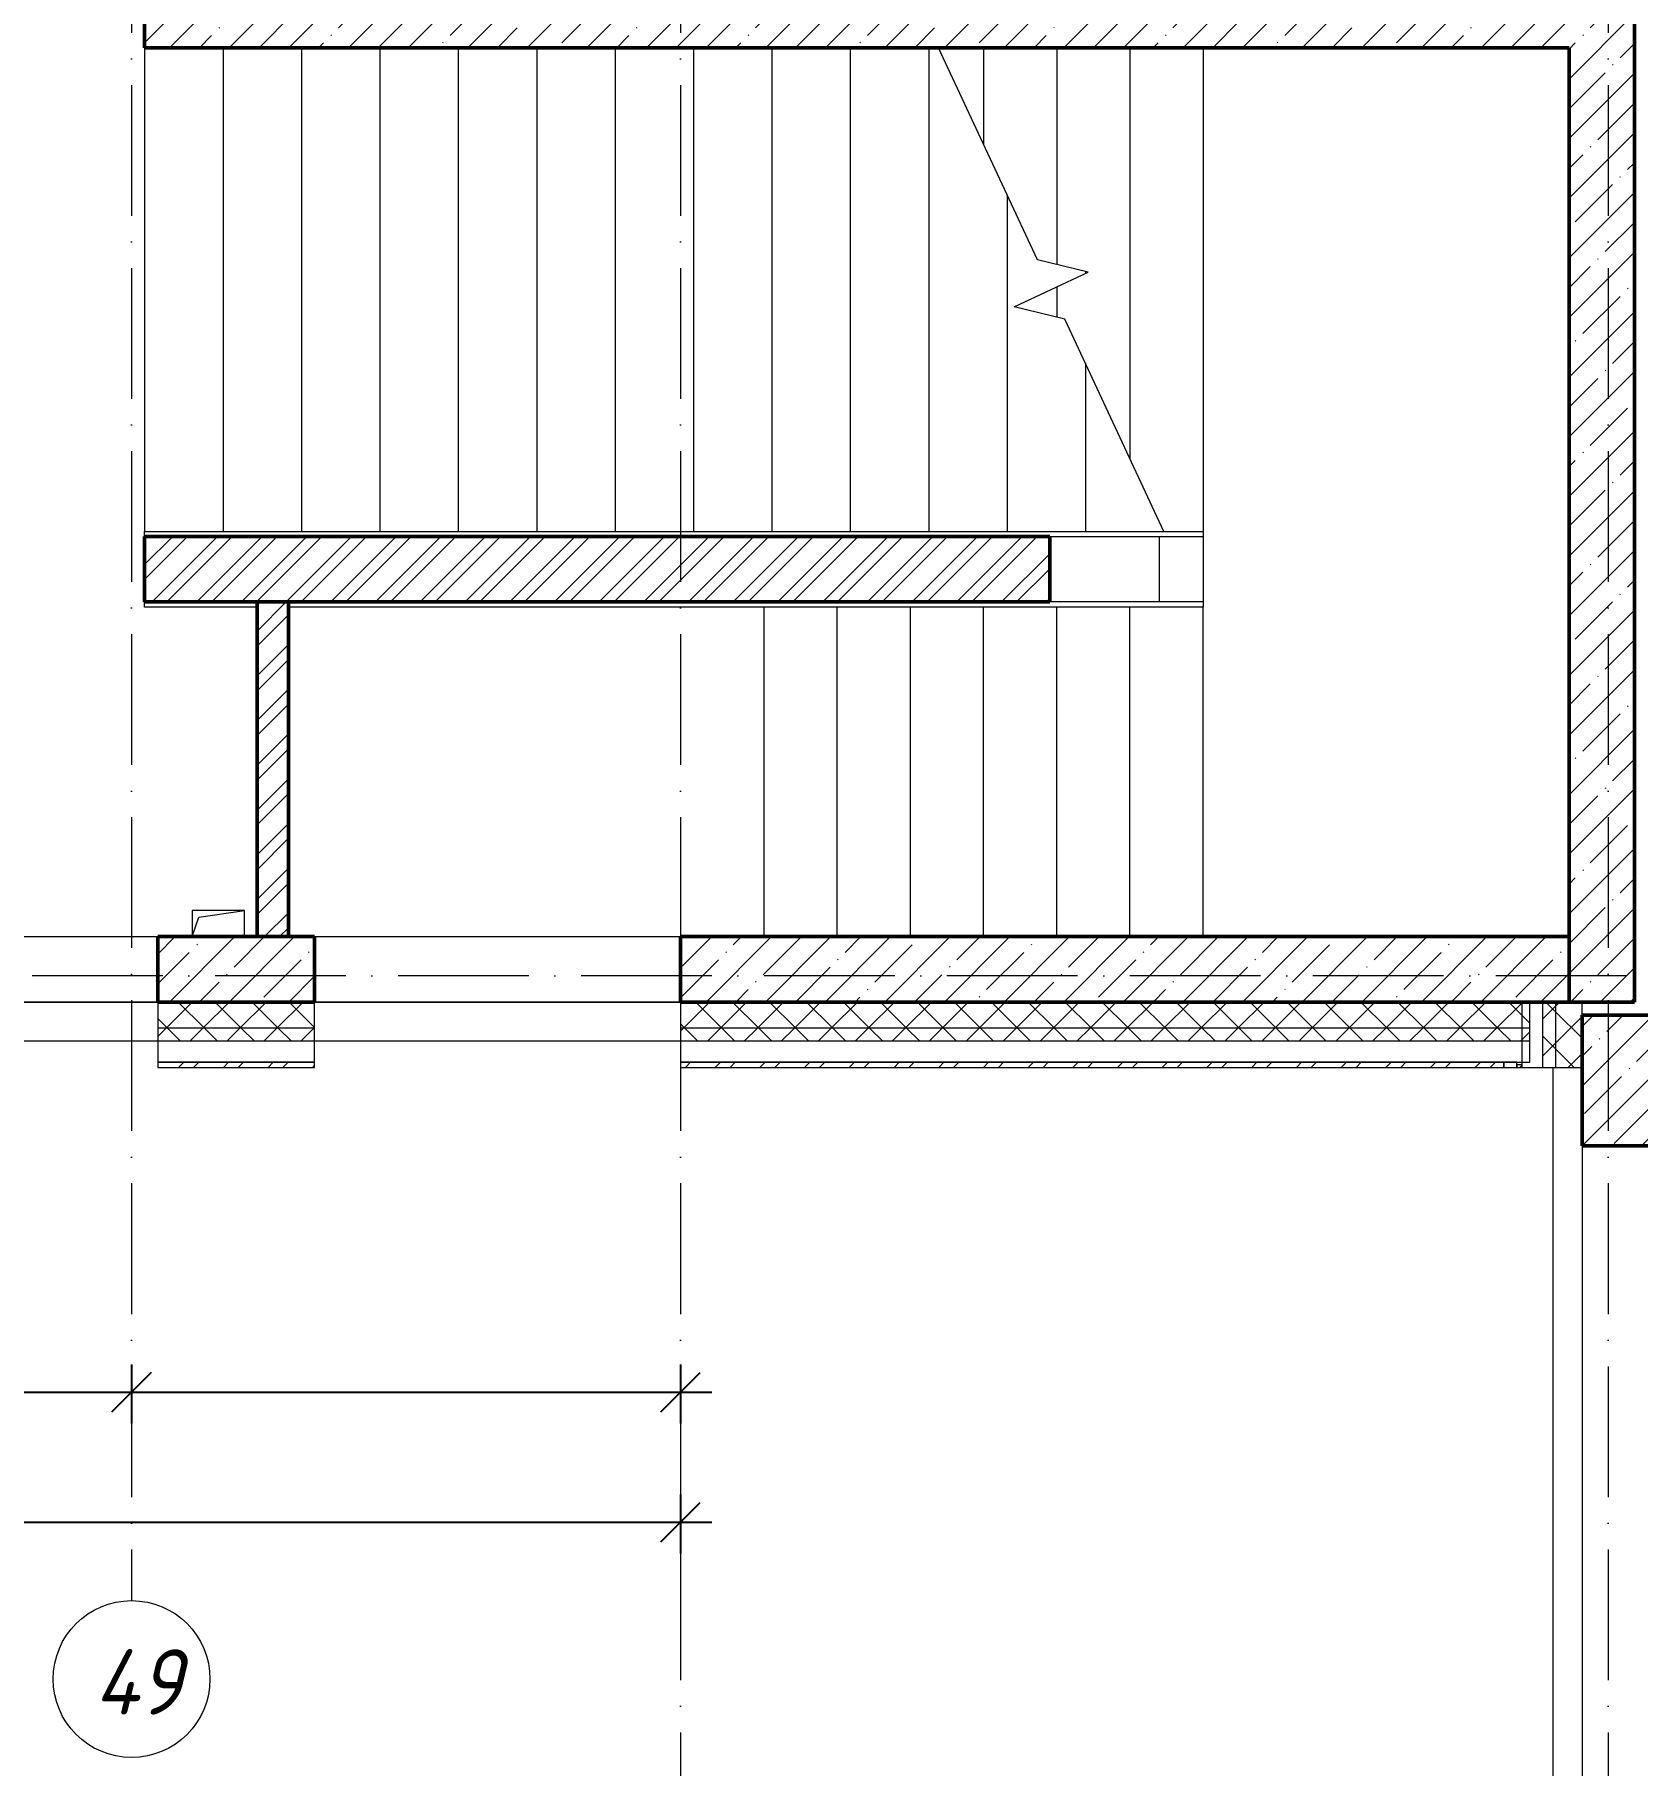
# Model space of a CAD drawing. Header units: millimetres. Extents: x -356862 to 418287, y 0 to 839748.
# Drawn here: x -107936 to -101803, y 511277 to 517897 of the extents above; entities that cross this region are included whole.
import ezdxf

# ---------------------------------------------------------------- set-up
doc = ezdxf.new("R2010")
doc.units = ezdxf.units.MM
doc.linetypes.add('50_200_ШТРИХ_1Т_ш5_п1_п1_', pattern=[700, 500, -100, 0, -100])
for name, color, linetype, lineweight in [('A-____-____-DIMS', 7, 'Continuous', 9), ('A-FLOR-____-OTLN', 7, 'Continuous', 9), ('A-GENM-____-OTLN', 7, 'Continuous', 9), ('A-WALL-____-MCUT', 7, 'Continuous', 13), ('A-WALL-____-MCUT-1', 7, 'Continuous', 9), ('A-WALL-____-MCUT-2', 7, 'Continuous', 50), ('A-WALL-____-OTLN', 7, 'Continuous', 9), ('A-WALL-____-PATT-1', 7, 'Continuous', 9), ('A-WALL-FNSH-MCUT-1', 7, 'Continuous', 9), ('S-COLS-____-MCUT', 7, 'Continuous', 50), ('S-COLS-____-OTLN', 7, 'Continuous', 9), ('S-GRID-____-IDEN', 7, 'Continuous', 9), ('S-GRID-____-OTLN-1', 7, '50_200_ШТРИХ_1Т_ш5_п1_п1_', 9), ('S-STRS-____-MBND', 7, 'Continuous', 9), ('S-STRS-____-OTLN-1', 7, 'Continuous', 9)]:
    doc.layers.add(name, color=color, linetype=linetype, lineweight=lineweight)
doc.styles.add('ISOCPEUR_I', font='isocpeui.ttf', dxfattribs={"width": 0.9, "height": 2.5})
doc.styles.add('ISOCPEUR_I_9', font='isocpeui.ttf', dxfattribs={"width": 0.9, "height": 250})
doc.dimstyles.new('ISO-2_5_0_9К_БОЛЬШОЙ_ОСИ', dxfattribs={"dimscale": 304.8, "dimtxt": 248.995294, "dimasz": 0.492126, "dimexe": 0.393701, "dimexo": 0, "dimgap": 0, "dimtad": 1, "dimdec": 0, "dimzin": 0, "dimdsep": 46, "dimtxsty": 'ISOCPEUR_I', "dimblk1": 'OBLIQUE', "dimblk2": 'OBLIQUE', "dimsah": 1, "dimcen": 0.09, "dimdle": 0.393701, "dimazin": 0, "dimtfac": 1, "dimtdec": 4, "dimtix": 1, "dimtmove": 0, "dimatfit": 3, "dimfxl": 1, "dimtvp": 1, "dimtolj": 1, "dimtzin": 0, "dimarcsym": 2})
pattern_1 = [(45, (-176515.07, 459015.94), (-85.53659, 85.53659), []), (45, (-176458.04, 459015.94), (-85.53659, 85.53659), [])]
pattern_2 = [(45, (-176515.07, 459015.94), (-70.71068, 70.71068), []), (135, (-176515.07, 459015.94), (-70.71068, -70.71068), [])]
pattern_3 = [(45, (-176515.07, 459015.94), (-114.04925, 114.04925), []), (45, (-176401.02, 459015.94), (-114.04925, 114.04925), [201.612, -40.322, 3.353, -36.97])]

# ---------------------------------------------------------------- blocks, each defined once
blk = doc.blocks.new('BSC_Колонна _Прямоугольная - 500х500-V134-АР1_План отверстий 1 этажа в осях 1-64_Ю-ЯЯ')
at = {"layer": 'S-COLS-____-OTLN'}
h = blk.add_hatch(dxfattribs=at)
h.set_pattern_fill('FP_145', color=256, style=0, pattern_type=2)
h.set_pattern_definition([(45, (-74750, -54881.04), (-114.04925, 114.04925), []), (45, (-74635.95, -54881.04), (-114.04925, 114.04925), [201.613, -40.323, 3.353, -36.97])])
h.paths.add_polyline_path([(-250, -250), (250, -250), (250, 250), (-250, 250), (-250, -78.9)], flags=0)
at = {"layer": 'S-COLS-____-MCUT'}
for p, q in [((250, 250), (-250, 250)), ((-250, 250), (-250, -250)), ((250, -250), (250, 250)), ((-250, -250), (250, -250))]:
    blk.add_line(p, q, dxfattribs=at)
blk = doc.blocks.new('AR_Отверстие прямоугольное _в плите_ - AR_Отверстие прямоугольное _в плите_-V227-АР1_План отверстий 1 этажа в осях 1-64_Ю-ЯЯ')
at = {"layer": 'A-GENM-____-OTLN'}
for p, q in [((100, 50), (-100, 50)), ((-100, 50), (-100, -50)), ((-100, -50), (-75, 25)), ((-75, 25), (100, 50)), ((100, -50), (100, 50))]:
    blk.add_line(p, q, dxfattribs=at)
blk = doc.blocks.new('Стены 12 - Стены 4-31630503-АР1_План отверстий 1 этажа в осях 1-64_Ю-ЯЯ')
at = {"layer": 'A-WALL-____-MCUT'}
for p, q in [((-1798.5, 41060.2), (-1798.5, 41010.2)), ((-1778.5, 41060.2), (-1798.5, 41060.2)), ((-1778.5, 41010.2), (-1778.5, 41060.2)), ((-1798.5, 41010.2), (-1778.5, 41010.2))]:
    blk.add_line(p, q, dxfattribs=at)
blk = doc.blocks.new('Ось сетки - Круг_Ø6_00__ISO-2_5_0_9K_-25732049-АР1_План отверстий 1 этажа в осях 1-64_Ю-ЯЯ')
at = {"layer": 'S-GRID-____-IDEN'}
blk.add_circle((0, 0), 3, dxfattribs=at)
blk = doc.blocks.new('_Oblique')
at = {"color": 0, "linetype": 'ByBlock', "lineweight": -2}
blk.add_line((-0.5, -0.5), (0.5, 0.5), dxfattribs=at)
blk = doc.blocks.new('*D13501')
at = {"layer": 'A-____-____-DIMS', "color": 0, "lineweight": -2, "transparency": 16777216}
for p, q in [((-109815.1, 512810.5), (-109815.1, 512584.4)), ((-107565.1, 512810.5), (-107565.1, 512584.4)), ((-109935.1, 512704.4), (-107445.1, 512704.4))]:
    blk.add_line(p, q, dxfattribs=at)
at = {"layer": 'Defpoints', "color": 0, "transparency": 16777216}
for p in [(-109815.1, 512810.5), (-107565.1, 512810.5), (-107565.1, 512704.4)]:
    blk.add_point(p, dxfattribs=at)
at = {"layer": 'A-____-____-DIMS', "color": 0, "lineweight": -2, "transparency": 16777216, "xscale": 150, "yscale": 150, "zscale": 150, "rotation": 180}
blk.add_blockref('_Oblique', (-109815.1, 512704.4), dxfattribs=at)
at = {"layer": 'A-____-____-DIMS', "color": 0, "lineweight": -2, "transparency": 16777216, "xscale": 150, "yscale": 150, "zscale": 150}
blk.add_blockref('_Oblique', (-107565.1, 512704.4), dxfattribs=at)
at = {"layer": 'A-____-____-DIMS', "color": 0, "transparency": 16777216, "insert": (-108690.1, 512705.7), "char_height": 2.5, "width": 758.478, "attachment_point": 5, "style": 'ISOCPEUR_I'}
blk.add_mtext('\\A1;2250', dxfattribs=at)
blk = doc.blocks.new('*D13502')
at = {"layer": 'A-____-____-DIMS', "color": 0, "lineweight": -2, "transparency": 16777216}
for p, q in [((-107565.1, 512810.5), (-107565.1, 512584.4)), ((-105465.1, 512810.5), (-105465.1, 512584.4)), ((-107685.1, 512704.4), (-105345.1, 512704.4))]:
    blk.add_line(p, q, dxfattribs=at)
at = {"layer": 'Defpoints', "color": 0, "transparency": 16777216}
for p in [(-107565.1, 512810.5), (-105465.1, 512810.5), (-105465.1, 512704.4)]:
    blk.add_point(p, dxfattribs=at)
at = {"layer": 'A-____-____-DIMS', "color": 0, "lineweight": -2, "transparency": 16777216, "xscale": 150, "yscale": 150, "zscale": 150, "rotation": 180}
blk.add_blockref('_Oblique', (-107565.1, 512704.4), dxfattribs=at)
at = {"layer": 'A-____-____-DIMS', "color": 0, "lineweight": -2, "transparency": 16777216, "xscale": 150, "yscale": 150, "zscale": 150}
blk.add_blockref('_Oblique', (-105465.1, 512704.4), dxfattribs=at)
at = {"layer": 'A-____-____-DIMS', "color": 0, "transparency": 16777216, "insert": (-106515.1, 512705.7), "char_height": 2.5, "width": 701.018, "attachment_point": 5, "style": 'ISOCPEUR_I'}
blk.add_mtext('\\A1;2100', dxfattribs=at)
blk = doc.blocks.new('*D13480')
at = {"layer": 'A-____-____-DIMS', "color": 0, "lineweight": -2, "transparency": 16777216}
for p, q in [((-178865.1, 512313.7), (-178865.1, 512087.6)), ((-105465.1, 512313.7), (-105465.1, 512087.6)), ((-178985.1, 512207.6), (-105345.1, 512207.6))]:
    blk.add_line(p, q, dxfattribs=at)
at = {"layer": 'Defpoints', "color": 0, "transparency": 16777216}
for p in [(-178865.1, 512313.7), (-105465.1, 512313.7), (-105465.1, 512207.6)]:
    blk.add_point(p, dxfattribs=at)
at = {"layer": 'A-____-____-DIMS', "color": 0, "lineweight": -2, "transparency": 16777216, "xscale": 150, "yscale": 150, "zscale": 150, "rotation": 180}
blk.add_blockref('_Oblique', (-178865.1, 512207.6), dxfattribs=at)
at = {"layer": 'A-____-____-DIMS', "color": 0, "lineweight": -2, "transparency": 16777216, "xscale": 150, "yscale": 150, "zscale": 150}
blk.add_blockref('_Oblique', (-105465.1, 512207.6), dxfattribs=at)
at = {"layer": 'A-____-____-DIMS', "color": 0, "transparency": 16777216, "insert": (-142165.1, 512208.9), "char_height": 2.5, "width": 971.082, "attachment_point": 5, "style": 'ISOCPEUR_I'}
blk.add_mtext('\\A1;73400', dxfattribs=at)

msp = doc.modelspace()

# ---------------------------------------------------------------- hatches: boundary and pattern name
at = {"layer": 'A-WALL-____-PATT-1'}
h = msp.add_hatch(dxfattribs=at)
h.set_pattern_fill('FP_13', color=256, style=0, pattern_type=2)
h.set_pattern_definition(pattern_3)
h.paths.add_polyline_path([(-101853.573, 514196.983), (-101815.0675, 514196.983), (-101815.0675, 522196.983), (-102065.0675, 522196.983), (-102065.0675, 514196.983)], flags=0)
h = msp.add_hatch(dxfattribs=at)
h.set_pattern_fill('FP_13', color=256, style=0, pattern_type=2)
h.set_pattern_definition(pattern_3)
h.paths.add_polyline_path([(-102065.0675, 517846.983), (-102065.0675, 518096.983), (-107515.0675, 518096.983), (-107515.0675, 517846.983), (-102295.4482, 517846.983)], flags=0)
h = msp.add_hatch(dxfattribs=at)
h.set_pattern_fill('FP_3', color=256, style=0, pattern_type=2)
h.set_pattern_definition(pattern_1)
h.paths.add_polyline_path([(-104052.0024, 515726.983), (-104052.0024, 515976.983), (-107515.0675, 515976.983), (-107515.0675, 515726.983), (-104062.9488, 515726.983)], flags=0)
h = msp.add_hatch(dxfattribs=at)
h.set_pattern_fill('FP_3', color=256, style=0, pattern_type=2)
h.set_pattern_definition(pattern_1)
h.paths.add_polyline_path([(-106965.0675, 514446.983), (-106965.0675, 515726.983), (-107085.0675, 515726.983), (-107085.0675, 514446.983)], flags=0)
h = msp.add_hatch(dxfattribs=at)
h.set_pattern_fill('FP_13', color=256, style=0, pattern_type=2)
h.set_pattern_definition(pattern_3)
h.paths.add_polyline_path([(-102215.0675, 514196.983), (-102065.0675, 514196.983), (-102065.0675, 514446.983), (-105465.0675, 514446.983), (-105465.0675, 514196.983), (-102295.4482, 514196.983)], flags=0)
h.paths.add_polyline_path([(-106865.0675, 514196.983), (-106865.0675, 514446.983), (-107465.0675, 514446.983), (-107465.0675, 514196.983)], flags=0)
h = msp.add_hatch(dxfattribs=at)
h.set_pattern_fill('FP_1', color=256, style=0, pattern_type=2)
h.set_pattern_definition(pattern_2)
h.paths.add_polyline_path([(-102215.0675, 514096.983), (-102215.0675, 514196.983), (-105465.0675, 514196.983), (-105465.0675, 514096.983), (-102295.4482, 514096.983)], flags=0)
h.paths.add_polyline_path([(-106865.0675, 514096.983), (-106865.0675, 514196.983), (-107465.0675, 514196.983), (-107465.0675, 514096.983)], flags=0)
h.paths.add_polyline_path([(-112590.0675, 514096.983), (-112515.0675, 514096.983), (-112515.0675, 514190.983), (-112590.0675, 514190.983), (-112590.0675, 514196.983), (-113415.0675, 514196.983), (-113415.0675, 514096.983), (-112765.0675, 514096.983)], flags=0)
h.paths.add_polyline_path([(-111440.0675, 514096.983), (-109565.0675, 514096.983), (-109565.0675, 514196.983), (-111440.0675, 514196.983), (-111440.0675, 514190.983), (-111515.0675, 514190.983), (-111515.0675, 514096.983), (-111509.0675, 514096.983)], flags=0)
h = msp.add_hatch(dxfattribs=at)
h.set_pattern_fill('FP_1', color=256, style=0, pattern_type=2)
h.set_pattern_definition(pattern_2)
h.paths.add_polyline_path([(-102115.0675, 501946.983), (-102115.0675, 501996.983), (-102165.0675, 501996.983), (-102165.0675, 501946.983)], flags=0)
h.paths.add_polyline_path([(-102115.0675, 513946.983), (-102115.0675, 514196.983), (-102165.0675, 514196.983), (-102165.0675, 513946.983)], flags=0)
h = msp.add_hatch(dxfattribs=at)
h.set_pattern_fill('FP_1', color=256, style=0, pattern_type=2)
h.set_pattern_definition(pattern_2)
h.paths.add_polyline_path([(-102115.0675, 501946.983), (-102015.0675, 501946.983), (-102015.0675, 501996.983), (-102115.0675, 501996.983)], flags=0)
h.paths.add_polyline_path([(-102015.0675, 513946.983), (-102015.0675, 514196.983), (-102115.0675, 514196.983), (-102115.0675, 513946.983)], flags=0)
h = msp.add_hatch(dxfattribs=at)
h.set_pattern_fill('FP_1', color=256, style=0, pattern_type=2)
h.set_pattern_definition(pattern_2)
h.paths.add_polyline_path([(-104062.9488, 514046.983), (-102215.0675, 514046.983), (-102215.0675, 514096.983), (-105465.0675, 514096.983), (-105465.0675, 514046.983)], flags=0)
h.paths.add_polyline_path([(-107465.0675, 514046.983), (-106865.0675, 514046.983), (-106865.0675, 514096.983), (-107465.0675, 514096.983)], flags=0)
h.paths.add_polyline_path([(-109565.0675, 514046.983), (-109565.0675, 514096.983), (-111515.0675, 514096.983), (-111515.0675, 514046.983), (-111132.9515, 514046.983)], flags=0)
h.paths.add_polyline_path([(-113265.0675, 514046.983), (-112515.0675, 514046.983), (-112515.0675, 514096.983), (-113415.0675, 514096.983), (-113415.0675, 514046.983)], flags=0)
h = msp.add_hatch(dxfattribs=at)
h.set_pattern_fill('FP_3', color=256, style=0, pattern_type=2)
h.set_pattern_definition(pattern_1)
h.paths.add_polyline_path([(-102315.0675, 513946.983), (-102315.0675, 513966.983), (-105465.0675, 513966.983), (-105465.0675, 513946.983), (-104062.9488, 513946.983)], flags=0)
h.paths.add_polyline_path([(-107465.0675, 513946.983), (-106865.0675, 513946.983), (-106865.0675, 513966.983), (-107465.0675, 513966.983)], flags=0)
h.paths.add_polyline_path([(-109565.0675, 513946.983), (-109565.0675, 513966.983), (-111515.0675, 513966.983), (-111515.0675, 513946.983), (-111132.9515, 513946.983)], flags=0)
h.paths.add_polyline_path([(-112900.4522, 513946.983), (-112515.0675, 513946.983), (-112515.0675, 513966.983), (-113515.0675, 513966.983), (-113515.0675, 513946.983)], flags=0)
h = msp.add_hatch(dxfattribs=at)
h.set_pattern_fill('FP_3', color=256, style=0, pattern_type=2)
h.set_pattern_definition(pattern_1)
h.paths.add_polyline_path([(-102245.0675, 513946.983), (-102245.0675, 513956.983), (-102265.0675, 513956.983), (-102265.0675, 513946.983)], flags=0)

# ---------------------------------------------------------------- linework, layer by layer
at = {"layer": 'A-FLOR-____-OTLN'}
for p, q in [((-107515.0675, 515976.983), (-107515.0675, 515996.983)), ((-107515.0675, 515706.983), (-107515.0675, 515726.983)), ((-107085.0675, 515706.983), (-107515.0675, 515706.983)), ((-105145.0675, 515706.983), (-106965.0675, 515706.983)), ((-105145.0675, 514446.983), (-105145.0675, 515706.983))]:
    msp.add_line(p, q, dxfattribs=at)
at = {"layer": 'A-WALL-____-MCUT'}
for p, q in [((-107465.0675, 514196.983), (-107465.0675, 513966.983)), ((-106865.0675, 513966.983), (-106865.0675, 514196.983)), ((-105465.0675, 514196.983), (-105465.0675, 513966.983)), ((-102245.0675, 514196.983), (-102245.0675, 513946.983)), ((-102215.0675, 513966.983), (-102215.0675, 514196.983)), ((-102015.0675, 514146.983), (-102015.0675, 514196.983)), ((-107465.0675, 513966.983), (-106865.0675, 513966.983)), ((-106865.0675, 513966.983), (-107465.0675, 513966.983)), ((-105465.0675, 513966.983), (-102215.0675, 513966.983)), ((-102315.0675, 513966.983), (-105465.0675, 513966.983)), ((-102245.0675, 513946.983), (-102015.0675, 513946.983))]:
    msp.add_line(p, q, dxfattribs=at)
at = {"layer": 'A-WALL-____-MCUT-1'}
for p, q in [((-102165.0675, 513946.983), (-102165.0675, 514196.983)), ((-102115.0675, 513946.983), (-102115.0675, 514196.983)), ((-106865.0675, 514096.983), (-107465.0675, 514096.983)), ((-102215.0675, 514096.983), (-105465.0675, 514096.983)), ((-106865.0675, 514046.983), (-107465.0675, 514046.983)), ((-102215.0675, 514046.983), (-105465.0675, 514046.983))]:
    msp.add_line(p, q, dxfattribs=at)
at = {"layer": 'A-WALL-____-MCUT-2'}
for p, q in [((-107515.0675, 522196.983), (-107515.0675, 517846.983)), ((-101815.0675, 514196.983), (-101815.0675, 522196.983)), ((-107515.0675, 517846.983), (-102065.0675, 517846.983)), ((-102065.0675, 517846.983), (-102065.0675, 514196.983)), ((-104052.0024, 515976.983), (-107515.0675, 515976.983)), ((-107515.0675, 515976.983), (-107515.0675, 515726.983)), ((-104052.0024, 515726.983), (-104052.0024, 515976.983)), ((-107515.0675, 515726.983), (-104052.0024, 515726.983)), ((-107085.0675, 515726.983), (-107085.0675, 514446.983)), ((-106965.0675, 514446.983), (-106965.0675, 515726.983)), ((-106865.0675, 514446.983), (-107465.0675, 514446.983)), ((-107465.0675, 514446.983), (-107465.0675, 514196.983)), ((-107085.0675, 514446.983), (-106965.0675, 514446.983)), ((-106865.0675, 514196.983), (-106865.0675, 514446.983)), ((-102065.0675, 514446.983), (-105465.0675, 514446.983)), ((-105465.0675, 514446.983), (-105465.0675, 514196.983)), ((-107465.0675, 514196.983), (-106865.0675, 514196.983)), ((-101815.0675, 514196.983), (-105465.0675, 514196.983))]:
    msp.add_line(p, q, dxfattribs=at)
at = {"layer": 'A-WALL-____-OTLN'}
for p, q in [((-104052.0024, 515976.983), (-103465.0675, 515976.983)), ((-103632.0024, 515726.983), (-103632.0024, 515976.983)), ((-103465.0675, 515976.983), (-103465.0675, 515726.983)), ((-103465.0675, 515726.983), (-104052.0024, 515726.983)), ((-109565.0675, 514446.983), (-107465.0675, 514446.983)), ((-106865.0675, 514446.983), (-105465.0675, 514446.983)), ((-109565.0675, 514196.983), (-107465.0675, 514196.983)), ((-107465.0675, 514196.983), (-109565.0675, 514196.983)), ((-106865.0675, 514196.983), (-105465.0675, 514196.983)), ((-105465.0675, 514196.983), (-106865.0675, 514196.983)), ((-107465.0675, 514046.983), (-109565.0675, 514046.983)), ((-105465.0675, 514046.983), (-106865.0675, 514046.983)), ((-102125.0675, 502056.983), (-102125.0675, 513946.983)), ((-102015.0675, 513646.983), (-102015.0675, 511196.983))]:
    msp.add_line(p, q, dxfattribs=at)
at = {"layer": 'A-WALL-FNSH-MCUT-1'}
for p, q in [((-107465.0675, 513966.983), (-107465.0675, 513946.983)), ((-106865.0675, 513946.983), (-106865.0675, 513966.983)), ((-105465.0675, 513966.983), (-105465.0675, 513946.983)), ((-102315.0675, 513946.983), (-102315.0675, 513966.983)), ((-102245.0675, 513956.983), (-102265.0675, 513956.983)), ((-102265.0675, 513956.983), (-102265.0675, 513946.983)), ((-107465.0675, 513946.983), (-106865.0675, 513946.983)), ((-105465.0675, 513946.983), (-102315.0675, 513946.983)), ((-102265.0675, 513946.983), (-102245.0675, 513946.983))]:
    msp.add_line(p, q, dxfattribs=at)
at = {"layer": 'S-GRID-____-OTLN-1'}
for p, q in [((-107565.0675, 549908.7924), (-107565.0675, 511907.5288)), ((-105465.0675, 549908.7924), (-105465.0675, 498597.5699)), ((-101915.0675, 549908.7924), (-101915.0675, 498597.5699)), ((-72440.6609, 514296.983), (-181183.8377, 514296.983))]:
    msp.add_line(p, q, dxfattribs=at)
at = {"layer": 'S-STRS-____-MBND'}
for p, q in [((-104099.2293, 517035.2714), (-104477.7366, 517846.983)), ((-103904.7915, 516988.0171), (-104099.2293, 517035.2714)), ((-104188.0126, 516855.9489), (-103904.7915, 516988.0171)), ((-103993.5748, 516808.6945), (-104188.0126, 516855.9489)), ((-103615.0675, 515996.983), (-103993.5748, 516808.6945))]:
    msp.add_line(p, q, dxfattribs=at)
at = {"layer": 'S-STRS-____-OTLN-1'}
for p, q in [((-107515.0675, 517846.983), (-107515.0675, 515996.983)), ((-107515.0675, 517846.983), (-107515.0675, 515996.983)), ((-107215.0675, 517846.983), (-107215.0675, 515996.983)), ((-107215.0675, 517846.983), (-107215.0675, 515996.983)), ((-106915.0675, 517846.983), (-106915.0675, 515996.983)), ((-106915.0675, 517846.983), (-106915.0675, 515996.983)), ((-106615.0675, 517846.983), (-106615.0675, 515996.983)), ((-106615.0675, 517846.983), (-106615.0675, 515996.983)), ((-106315.0675, 517846.983), (-106315.0675, 515996.983)), ((-106315.0675, 517846.983), (-106315.0675, 515996.983)), ((-106015.0675, 517846.983), (-106015.0675, 515996.983)), ((-106015.0675, 517846.983), (-106015.0675, 515996.983)), ((-105715.0675, 517846.983), (-105715.0675, 515996.983)), ((-105715.0675, 517846.983), (-105715.0675, 515996.983)), ((-105415.0675, 517846.983), (-105415.0675, 515996.983)), ((-105415.0675, 517846.983), (-105415.0675, 515996.983)), ((-105115.0675, 517846.983), (-105115.0675, 515996.983)), ((-105115.0675, 517846.983), (-105115.0675, 515996.983)), ((-104815.0675, 517846.983), (-104815.0675, 515996.983)), ((-104815.0675, 517846.983), (-104815.0675, 515996.983)), ((-104515.0675, 517846.983), (-104515.0675, 515996.983)), ((-104515.0675, 517846.983), (-104515.0675, 515996.983)), ((-104305.0675, 517846.983), (-104305.0675, 517476.6927)), ((-104305.0675, 517846.983), (-104305.0675, 517476.6927)), ((-104025.0675, 517846.983), (-104025.0675, 517017.2478)), ((-104025.0675, 517846.983), (-104025.0675, 517017.2478)), ((-103745.0675, 517846.983), (-103745.0675, 516275.7689)), ((-103745.0675, 517846.983), (-103745.0675, 516275.7689)), ((-103465.0675, 517846.983), (-103465.0675, 515996.983)), ((-103465.0675, 517846.983), (-103465.0675, 515996.983)), ((-104215.0675, 517283.6871), (-104215.0675, 515996.983)), ((-104215.0675, 517283.6871), (-104215.0675, 515996.983)), ((-103915.0675, 516990.5144), (-103915.0675, 516983.2253)), ((-103915.0675, 516990.5144), (-103915.0675, 516983.2253)), ((-104025.0675, 516931.9314), (-104025.0675, 516816.3482)), ((-104025.0675, 516931.9314), (-104025.0675, 516816.3482)), ((-103915.0675, 516640.335), (-103915.0675, 515996.983)), ((-103915.0675, 516640.335), (-103915.0675, 515996.983)), ((-107515.0675, 515996.983), (-107215.0675, 515996.983)), ((-107215.0675, 515996.983), (-106915.0675, 515996.983)), ((-106915.0675, 515996.983), (-106615.0675, 515996.983)), ((-106615.0675, 515996.983), (-106315.0675, 515996.983)), ((-106315.0675, 515996.983), (-106015.0675, 515996.983)), ((-106015.0675, 515996.983), (-105715.0675, 515996.983)), ((-105715.0675, 515996.983), (-105415.0675, 515996.983)), ((-105415.0675, 515996.983), (-105115.0675, 515996.983)), ((-105115.0675, 515996.983), (-104815.0675, 515996.983)), ((-104815.0675, 515996.983), (-104515.0675, 515996.983)), ((-104515.0675, 515996.983), (-104215.0675, 515996.983)), ((-104215.0675, 515996.983), (-103915.0675, 515996.983)), ((-103915.0675, 515996.983), (-103615.0675, 515996.983)), ((-103615.0675, 515996.983), (-103465.0675, 515996.983)), ((-103465.0675, 515996.983), (-103465.0675, 515976.983)), ((-105145.0675, 514446.983), (-105145.0675, 515706.983)), ((-104865.0675, 515706.983), (-105145.0675, 515706.983)), ((-104585.0675, 515706.983), (-104865.0675, 515706.983)), ((-104865.0675, 514446.983), (-104865.0675, 515706.983)), ((-104865.0675, 514446.983), (-104865.0675, 515706.983)), ((-104305.0675, 515706.983), (-104585.0675, 515706.983)), ((-104585.0675, 514446.983), (-104585.0675, 515706.983)), ((-104585.0675, 514446.983), (-104585.0675, 515706.983)), ((-104025.0675, 515706.983), (-104305.0675, 515706.983)), ((-104305.0675, 514446.983), (-104305.0675, 515706.983)), ((-104305.0675, 514446.983), (-104305.0675, 515706.983)), ((-103745.0675, 515706.983), (-104025.0675, 515706.983)), ((-104025.0675, 514446.983), (-104025.0675, 515706.983)), ((-104025.0675, 514446.983), (-104025.0675, 515706.983)), ((-103465.0675, 515706.983), (-103745.0675, 515706.983)), ((-103745.0675, 514446.983), (-103745.0675, 515706.983)), ((-103745.0675, 514446.983), (-103745.0675, 515706.983)), ((-103465.0675, 515726.983), (-103465.0675, 515706.983)), ((-103465.0675, 514446.983), (-103465.0675, 515706.983)), ((-103465.0675, 514446.983), (-103465.0675, 515706.983))]:
    msp.add_line(p, q, dxfattribs=at)

# ---------------------------------------------------------------- block references
at = {"layer": 'A-GENM-____-OTLN'}
msp.add_blockref('AR_Отверстие прямоугольное _в плите_ - AR_Отверстие прямоугольное _в плите_-V227-АР1_План отверстий 1 этажа в осях 1-64_Ю-ЯЯ', (-107232.8347, 514496.983), dxfattribs=at)
at = {"layer": 'A-WALL-____-OTLN', "rotation": 89.9999999999999}
msp.add_blockref('Стены 12 - Стены 4-31630503-АР1_План отверстий 1 этажа в осях 1-64_Ю-ЯЯ', (-61254.8255, 515745.4947), dxfattribs=at)
at = {"layer": 'S-COLS-____-OTLN'}
msp.add_blockref('BSC_Колонна _Прямоугольная - 500х500-V134-АР1_План отверстий 1 этажа в осях 1-64_Ю-ЯЯ', (-101765.0675, 513896.983), dxfattribs=at)
at = {"layer": 'S-GRID-____-IDEN', "xscale": 99.99999999999993, "yscale": 99.99999999999993, "zscale": 99.99999999999993, "rotation": 180}
msp.add_blockref('Ось сетки - Круг_Ø6_00__ISO-2_5_0_9K_-25732049-АР1_План отверстий 1 этажа в осях 1-64_Ю-ЯЯ', (-107565.0675, 511607.5288), dxfattribs=at)

# ---------------------------------------------------------------- texts
at = {"layer": 'S-GRID-____-IDEN', "insert": (-107708.4392, 511721.4625), "char_height": 250, "width": 425.696062, "attachment_point": 1, "style": 'ISOCPEUR_I_9'}
msp.add_mtext('49', dxfattribs=at)

# ---------------------------------------------------------------- dimensions: what is measured, and where the dimension line sits
at = {"layer": 'A-____-____-DIMS'}
for base, p1, p2, override, picture, middle in [((-107565.0675, 512704.4081), (-109815.0675, 512810.4741), (-107565.0675, 512810.4741), {"dimpost": '<>', "dimfxl": 2250}, '*D13501', (-108690.0675, 512705.6581)), ((-105465.0675, 512704.4081), (-107565.0675, 512810.4741), (-105465.0675, 512810.4741), {"dimpost": '<>', "dimfxl": 2100}, '*D13502', (-106515.0675, 512705.6581)), ((-105465.0675, 512207.6078), (-178865.0675, 512313.6738), (-105465.0675, 512313.6738), {"dimpost": '<>', "dimfxl": 73400}, '*D13480', (-142165.0675, 512208.8739))]:
    dim = msp.add_linear_dim(base=base, p1=p1, p2=p2, dimstyle='ISO-2_5_0_9К_БОЛЬШОЙ_ОСИ', override=override, dxfattribs=at)
    dim.commit()
    dim.dimension.update_dxf_attribs({"geometry": picture, "text_midpoint": middle})

doc.saveas('drawing.dxf')
